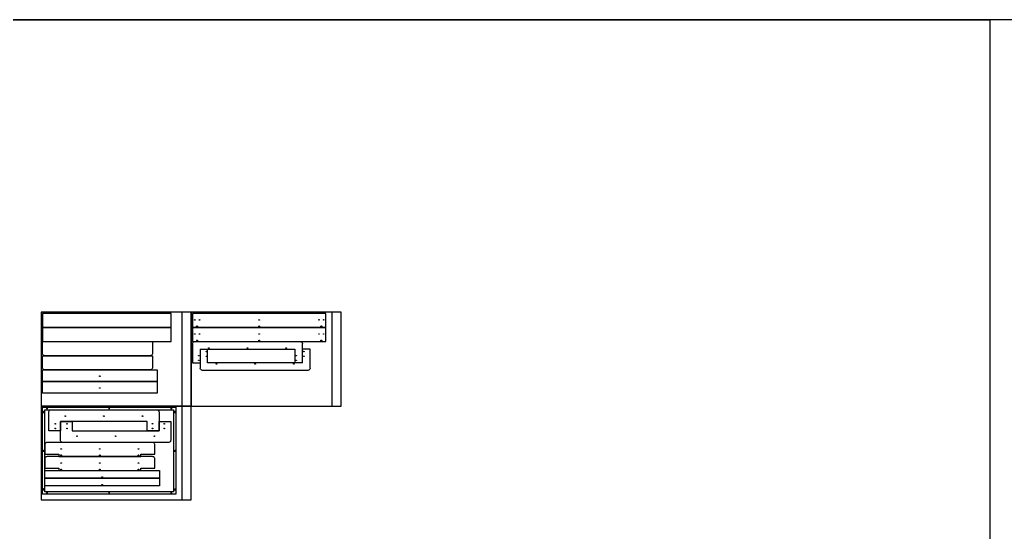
# Model space of a CAD drawing. Header units: inches. Extents: x -747 to 419, y -1089 to -681.
# Drawn here: x 91.9 to 302.2, y -876.4 to -767.1 of the extents above; entities that cross this region are included whole.
import ezdxf

# ---------------------------------------------------------------- set-up
doc = ezdxf.new("R2010")
doc.units = ezdxf.units.IN
doc.header["$MEASUREMENT"] = 0
for name, color, linetype in [('T_ANNO', 6, 'Continuous'), ('T_CUT_HOLE_1_8_INCH', 1, 'Continuous'), ('T_CUT_HOLE_3_16_INCH', 2, 'Continuous'), ('T_CUT_THRU', 7, 'Continuous')]:
    doc.layers.add(name, color=color, linetype=linetype)

msp = doc.modelspace()

# ---------------------------------------------------------------- linework, layer by layer
for p, q in [((128.78, -836.24), (128.8, -836.11)), ((128.78, -836.24), (128.78, -840.24)), ((128.8, -836.11), (128.85, -835.99)), ((128.85, -835.99), (128.93, -835.89)), ((128.93, -835.89), (129.03, -835.81)), ((129.03, -835.81), (129.15, -835.76)), ((129.15, -835.76), (129.28, -835.74)), ((129.28, -835.74), (151.78, -835.74)), ((151.78, -835.74), (151.91, -835.76)), ((151.91, -835.76), (152.03, -835.81)), ((152.03, -835.81), (152.14, -835.89)), ((152.14, -835.89), (152.22, -835.99)), ((152.22, -835.99), (152.27, -836.11)), ((152.27, -836.11), (152.28, -836.24)), ((152.28, -840.24), (152.28, -836.24)), ((130.41, -837.37), (130.41, -841.37)), ((130.41, -837.37), (132.03, -837.37)), ((130.41, -837.37), (150.66, -837.37)), ((130.41, -837.37), (130.41, -840.24)), ((132.03, -840.24), (132.03, -837.37)), ((150.66, -837.37), (150.66, -840.24)), ((152.28, -840.24), (152.28, -837.37)), ((153.91, -841.37), (153.91, -837.37)), ((152.28, -840.24), (132.03, -840.24)), ((152.28, -840.24), (150.66, -840.24)), ((130.43, -841.5), (130.41, -841.37)), ((130.48, -841.62), (130.43, -841.5)), ((130.56, -841.72), (130.48, -841.62)), ((130.66, -841.8), (130.56, -841.72)), ((130.78, -841.85), (130.66, -841.8)), ((130.91, -841.87), (130.78, -841.85)), ((153.41, -841.87), (130.91, -841.87)), ((153.54, -841.85), (153.41, -841.87)), ((153.66, -841.8), (153.54, -841.85)), ((153.76, -841.72), (153.66, -841.8)), ((153.84, -841.62), (153.76, -841.72)), ((153.89, -841.5), (153.84, -841.62)), ((153.91, -841.37), (153.89, -841.5)), ((119.66, -857.25), (98.41, -857.25)), ((119.66, -860.25), (98.41, -860.25))]:
    msp.add_line(p, q)
for points in [[(96.78, -829.75), (96.78, -832.75), (124.28, -832.75), (124.28, -829.75)], [(128.78, -832.75), (156.78, -832.75), (157.28, -832.75), (157.28, -829.75), (128.78, -829.75)], [(96.78, -832.75), (96.78, -835.75), (124.28, -835.75), (124.28, -832.75)], [(128.78, -835.75), (156.78, -835.75), (157.28, -835.75), (157.28, -832.75), (128.78, -832.75)], [(121.28, -844.25), (96.78, -844.25), (96.78, -841.75), (121.28, -841.75)], [(121.28, -846.75), (96.78, -846.75), (96.78, -844.25), (121.28, -844.25)], [(96.78, -868.25), (96.78, -849.75), (125.28, -849.75), (125.28, -868.25)], [(97.28, -867.75), (97.28, -850.25), (124.78, -850.25), (124.78, -867.75)], [(121.66, -854.75), (119.16, -854.75), (119.16, -852.75), (100.66, -852.75), (100.66, -854.75), (98.16, -854.75), (98.16, -850.75), (98.18, -850.62), (98.23, -850.5), (98.31, -850.4), (98.41, -850.32), (98.53, -850.27), (98.66, -850.25), (121.16, -850.25), (121.29, -850.27), (121.41, -850.32), (121.51, -850.4), (121.59, -850.5), (121.64, -850.62), (121.66, -850.75)], [(100.66, -852.75), (103.16, -852.75), (103.16, -854.75), (121.66, -854.75), (121.66, -852.75), (124.16, -852.75), (124.16, -856.75), (124.14, -856.88), (124.09, -857), (124.01, -857.1), (123.91, -857.18), (123.79, -857.23), (123.66, -857.25), (101.16, -857.25), (101.03, -857.23), (100.91, -857.18), (100.81, -857.1), (100.73, -857), (100.68, -856.88), (100.66, -856.75)], [(121.78, -864.87), (97.28, -864.87), (97.28, -863.25), (121.78, -863.25)], [(121.78, -866.5), (97.28, -866.5), (97.28, -864.87), (121.78, -864.87)]]:
    msp.add_lwpolyline(points, close=True)
for points in [[(119.78, -838.75), (97.28, -838.75), (97.15, -838.73), (97.03, -838.68), (96.93, -838.6), (96.85, -838.5), (96.8, -838.38), (96.78, -838.25), (96.78, -835.75), (120.28, -835.75), (120.28, -838.25), (120.27, -838.38), (120.22, -838.5)], [(119.78, -841.75), (97.28, -841.75), (97.15, -841.73), (97.03, -841.68), (96.93, -841.6), (96.85, -841.5), (96.8, -841.38), (96.78, -841.25), (96.78, -838.75), (120.28, -838.75), (120.28, -841.25), (120.27, -841.38), (120.22, -841.5)], [(120.22, -838.5), (120.14, -838.6), (120.03, -838.68), (119.91, -838.73), (119.78, -838.75)], [(120.22, -841.5), (120.14, -841.6), (120.03, -841.68), (119.91, -841.73), (119.78, -841.75)], [(117.78, -860.25), (117.78, -859.75), (120.78, -859.75), (120.78, -857.75)], [(117.78, -863.25), (117.78, -862.75), (120.78, -862.75), (120.78, -860.75)]]:
    msp.add_lwpolyline(points)
at = {"layer": 'T_ANNO'}
for p, q in [((-666.26, -767.12), (298.91, -767.12)), ((418.91, -767.12), (-666.26, -767.12)), ((298.91, -767.12), (298.91, -1007.36))]:
    msp.add_line(p, q, dxfattribs=at)
at = {"layer": 'T_ANNO', "color": 5}
for p, q in [((126.53, -829.5), (126.53, -849.5)), ((158.53, -829.5), (158.53, -849.5)), ((126.53, -849.5), (126.53, -869.5))]:
    msp.add_line(p, q, dxfattribs=at)
at = {"layer": 'T_ANNO'}
for points in [[(96.53, -849.5), (128.53, -849.5), (128.53, -829.5), (96.53, -829.5)], [(128.53, -849.5), (160.53, -849.5), (160.53, -829.5), (128.53, -829.5)], [(96.53, -869.5), (128.53, -869.5), (128.53, -849.5), (96.53, -849.5)]]:
    msp.add_lwpolyline(points, close=True, dxfattribs=at)
at = {"layer": 'T_CUT_HOLE_1_8_INCH'}
for points in [[(129.33, -831.09), (129.34, -831.1), (129.35, -831.12), (129.35, -831.13), (129.34, -831.15), (129.33, -831.16), (129.32, -831.17), (129.31, -831.18), (129.29, -831.19), (129.28, -831.19), (129.26, -831.18), (129.25, -831.17), (129.23, -831.16), (129.23, -831.15), (129.22, -831.13), (129.22, -831.12), (129.23, -831.1), (129.23, -831.09), (129.25, -831.08), (129.26, -831.07), (129.28, -831.06), (129.29, -831.06), (129.31, -831.07), (129.32, -831.08)], [(130.3, -831.18), (130.29, -831.19), (130.27, -831.19), (130.26, -831.18), (130.24, -831.17), (130.23, -831.16), (130.22, -831.14), (130.22, -831.13), (130.22, -831.11), (130.23, -831.1), (130.24, -831.08), (130.25, -831.07), (130.26, -831.07), (130.28, -831.06), (130.3, -831.06), (130.31, -831.07), (130.33, -831.08), (130.34, -831.09), (130.34, -831.11), (130.35, -831.12), (130.34, -831.14), (130.34, -831.15), (130.33, -831.17), (130.32, -831.18)], [(143.04, -831.19), (143.02, -831.19), (143.01, -831.18), (142.99, -831.17), (142.98, -831.16), (142.97, -831.15), (142.97, -831.13), (142.97, -831.11), (142.98, -831.1), (142.99, -831.08), (143, -831.07), (143.01, -831.07), (143.03, -831.06), (143.05, -831.06), (143.06, -831.07), (143.07, -831.08), (143.09, -831.09), (143.09, -831.1), (143.1, -831.12), (143.1, -831.14), (143.09, -831.15), (143.08, -831.17), (143.07, -831.18), (143.05, -831.18)], [(155.77, -831.19), (155.75, -831.18), (155.74, -831.17), (155.73, -831.16), (155.72, -831.14), (155.72, -831.12), (155.72, -831.11), (155.73, -831.09), (155.74, -831.08), (155.75, -831.07), (155.77, -831.06), (155.78, -831.06), (155.8, -831.06), (155.82, -831.07), (155.83, -831.08), (155.84, -831.09), (155.84, -831.11), (155.85, -831.12), (155.84, -831.14), (155.84, -831.16), (155.83, -831.17), (155.82, -831.18), (155.8, -831.19), (155.78, -831.19)], [(156.77, -831.19), (156.75, -831.18), (156.74, -831.17), (156.73, -831.16), (156.72, -831.14), (156.72, -831.12), (156.72, -831.11), (156.73, -831.09), (156.74, -831.08), (156.75, -831.07), (156.77, -831.06), (156.78, -831.06), (156.8, -831.06), (156.82, -831.07), (156.83, -831.08), (156.84, -831.09), (156.84, -831.11), (156.85, -831.12), (156.84, -831.14), (156.84, -831.16), (156.83, -831.17), (156.82, -831.18), (156.8, -831.19), (156.78, -831.19)], [(129.33, -834.09), (129.34, -834.1), (129.35, -834.12), (129.35, -834.13), (129.34, -834.15), (129.33, -834.16), (129.32, -834.17), (129.31, -834.18), (129.29, -834.19), (129.28, -834.19), (129.26, -834.18), (129.25, -834.17), (129.23, -834.16), (129.23, -834.15), (129.22, -834.13), (129.22, -834.12), (129.23, -834.1), (129.23, -834.09), (129.25, -834.08), (129.26, -834.07), (129.28, -834.06), (129.29, -834.06), (129.31, -834.07), (129.32, -834.08)], [(130.3, -834.18), (130.29, -834.19), (130.27, -834.19), (130.26, -834.18), (130.24, -834.17), (130.23, -834.16), (130.22, -834.14), (130.22, -834.13), (130.22, -834.11), (130.23, -834.1), (130.24, -834.08), (130.25, -834.07), (130.26, -834.07), (130.28, -834.06), (130.3, -834.06), (130.31, -834.07), (130.33, -834.08), (130.34, -834.09), (130.34, -834.11), (130.35, -834.12), (130.34, -834.14), (130.34, -834.15), (130.33, -834.17), (130.32, -834.18)], [(143.04, -834.19), (143.02, -834.19), (143.01, -834.18), (142.99, -834.17), (142.98, -834.16), (142.97, -834.15), (142.97, -834.13), (142.97, -834.11), (142.98, -834.1), (142.99, -834.08), (143, -834.07), (143.01, -834.07), (143.03, -834.06), (143.05, -834.06), (143.06, -834.07), (143.07, -834.08), (143.09, -834.09), (143.09, -834.1), (143.1, -834.12), (143.1, -834.14), (143.09, -834.15), (143.08, -834.17), (143.07, -834.18), (143.05, -834.18)], [(155.77, -834.19), (155.75, -834.18), (155.74, -834.17), (155.73, -834.16), (155.72, -834.14), (155.72, -834.12), (155.72, -834.11), (155.73, -834.09), (155.74, -834.08), (155.75, -834.07), (155.77, -834.06), (155.78, -834.06), (155.8, -834.06), (155.82, -834.07), (155.83, -834.08), (155.84, -834.09), (155.84, -834.11), (155.85, -834.12), (155.84, -834.14), (155.84, -834.16), (155.83, -834.17), (155.82, -834.18), (155.8, -834.19), (155.78, -834.19)], [(156.77, -834.19), (156.75, -834.18), (156.74, -834.17), (156.73, -834.16), (156.72, -834.14), (156.72, -834.12), (156.72, -834.11), (156.73, -834.09), (156.74, -834.08), (156.75, -834.07), (156.77, -834.06), (156.78, -834.06), (156.8, -834.06), (156.82, -834.07), (156.83, -834.08), (156.84, -834.09), (156.84, -834.11), (156.85, -834.12), (156.84, -834.14), (156.84, -834.16), (156.83, -834.17), (156.82, -834.18), (156.8, -834.19), (156.78, -834.19)], [(130.17, -838.68), (130.19, -838.69), (130.2, -838.7), (130.21, -838.71), (130.22, -838.73), (130.22, -838.74), (130.22, -838.76), (130.21, -838.77), (130.2, -838.79), (130.19, -838.8), (130.17, -838.8), (130.16, -838.8), (130.14, -838.8), (130.13, -838.8), (130.11, -838.79), (130.1, -838.77), (130.1, -838.76), (130.1, -838.74), (130.1, -838.73), (130.1, -838.71), (130.11, -838.7), (130.13, -838.69), (130.14, -838.68), (130.16, -838.68)], [(131.73, -838.9), (131.73, -838.88), (131.72, -838.87), (131.73, -838.85), (131.73, -838.84), (131.74, -838.83), (131.75, -838.82), (131.77, -838.81), (131.78, -838.81), (131.8, -838.81), (131.81, -838.81), (131.82, -838.82), (131.83, -838.84), (131.84, -838.85), (131.84, -838.87), (131.84, -838.88), (131.84, -838.89), (131.83, -838.91), (131.81, -838.92), (131.8, -838.92), (131.78, -838.93), (131.78, -838.93), (131.77, -838.92), (131.76, -838.92), (131.74, -838.91)], [(132.25, -837.06), (132.26, -837.06), (132.27, -837.05), (132.28, -837.05), (132.29, -837.05), (132.3, -837.06), (132.31, -837.06), (132.32, -837.07), (132.33, -837.08), (132.34, -837.08), (132.34, -837.09), (132.35, -837.11), (132.35, -837.12), (132.35, -837.13), (132.34, -837.14), (132.34, -837.15), (132.33, -837.16), (132.32, -837.16), (132.32, -837.17), (132.31, -837.17), (132.29, -837.18), (132.28, -837.18), (132.27, -837.18), (132.26, -837.18), (132.25, -837.17), (132.24, -837.16), (132.24, -837.16), (132.23, -837.15), (132.23, -837.14), (132.22, -837.13), (132.22, -837.12), (132.22, -837.11), (132.22, -837.1), (132.23, -837.09), (132.24, -837.08), (132.24, -837.07)], [(140.5, -837.06), (140.51, -837.06), (140.52, -837.06), (140.53, -837.05), (140.54, -837.05), (140.55, -837.06), (140.56, -837.06), (140.57, -837.07), (140.58, -837.07), (140.59, -837.08), (140.59, -837.09), (140.59, -837.1), (140.6, -837.11), (140.6, -837.12), (140.59, -837.13), (140.59, -837.14), (140.58, -837.15), (140.58, -837.16), (140.57, -837.17), (140.56, -837.17), (140.55, -837.18), (140.54, -837.18), (140.53, -837.18), (140.52, -837.18), (140.51, -837.17), (140.5, -837.17), (140.49, -837.16), (140.48, -837.15), (140.48, -837.14), (140.47, -837.13), (140.47, -837.12), (140.47, -837.11), (140.47, -837.1), (140.48, -837.09), (140.48, -837.08), (140.49, -837.07)], [(148.75, -837.06), (148.76, -837.06), (148.77, -837.06), (148.78, -837.05), (148.79, -837.05), (148.8, -837.06), (148.81, -837.06), (148.82, -837.07), (148.83, -837.07), (148.84, -837.08), (148.84, -837.09), (148.84, -837.1), (148.85, -837.11), (148.85, -837.12), (148.84, -837.14), (148.84, -837.15), (148.83, -837.15), (148.83, -837.16), (148.82, -837.17), (148.81, -837.17), (148.8, -837.18), (148.79, -837.18), (148.78, -837.18), (148.76, -837.18), (148.75, -837.17), (148.75, -837.17), (148.74, -837.16), (148.73, -837.15), (148.73, -837.14), (148.72, -837.13), (148.72, -837.12), (148.72, -837.11), (148.72, -837.1), (148.73, -837.09), (148.73, -837.08), (148.74, -837.07)], [(150.96, -838.71), (150.97, -838.73), (150.97, -838.74), (150.97, -838.76), (150.96, -838.77), (150.95, -838.78), (150.94, -838.79), (150.93, -838.8), (150.91, -838.8), (150.89, -838.8), (150.88, -838.79), (150.87, -838.78), (150.86, -838.77), (150.85, -838.76), (150.85, -838.74), (150.85, -838.73), (150.86, -838.71), (150.87, -838.7), (150.88, -838.69), (150.89, -838.68), (150.91, -838.68), (150.91, -838.68), (150.92, -838.68), (150.94, -838.69), (150.95, -838.7)], [(152.52, -838.93), (152.5, -838.92), (152.49, -838.91), (152.48, -838.9), (152.47, -838.88), (152.47, -838.87), (152.47, -838.85), (152.48, -838.84), (152.49, -838.82), (152.5, -838.81), (152.52, -838.81), (152.53, -838.8), (152.55, -838.81), (152.57, -838.81), (152.58, -838.82), (152.59, -838.84), (152.59, -838.85), (152.6, -838.87), (152.59, -838.88), (152.59, -838.9), (152.58, -838.91), (152.57, -838.92), (152.55, -838.93), (152.53, -838.93)], [(133.94, -840.54), (133.93, -840.55), (133.92, -840.55), (133.91, -840.55), (133.9, -840.55), (133.89, -840.55), (133.88, -840.55), (133.87, -840.54), (133.86, -840.53), (133.86, -840.52), (133.85, -840.52), (133.85, -840.5), (133.85, -840.49), (133.85, -840.48), (133.85, -840.47), (133.85, -840.46), (133.86, -840.45), (133.87, -840.45), (133.88, -840.44), (133.88, -840.43), (133.9, -840.43), (133.91, -840.43), (133.92, -840.43), (133.93, -840.43), (133.94, -840.44), (133.95, -840.44), (133.95, -840.45), (133.96, -840.46), (133.97, -840.47), (133.97, -840.48), (133.97, -840.49), (133.97, -840.5), (133.97, -840.51), (133.96, -840.52), (133.96, -840.53), (133.95, -840.54)], [(142.19, -840.54), (142.18, -840.55), (142.17, -840.55), (142.16, -840.55), (142.15, -840.55), (142.14, -840.55), (142.13, -840.55), (142.12, -840.54), (142.11, -840.53), (142.11, -840.53), (142.1, -840.52), (142.1, -840.51), (142.1, -840.49), (142.1, -840.48), (142.1, -840.47), (142.1, -840.46), (142.11, -840.45), (142.12, -840.45), (142.12, -840.44), (142.13, -840.43), (142.14, -840.43), (142.16, -840.43), (142.17, -840.43), (142.18, -840.43), (142.19, -840.44), (142.2, -840.44), (142.2, -840.45), (142.21, -840.46), (142.22, -840.47), (142.22, -840.48), (142.22, -840.49), (142.22, -840.5), (142.22, -840.51), (142.21, -840.52), (142.21, -840.53), (142.2, -840.54)], [(150.44, -840.55), (150.43, -840.55), (150.42, -840.55), (150.41, -840.55), (150.4, -840.55), (150.39, -840.55), (150.38, -840.55), (150.37, -840.54), (150.36, -840.53), (150.35, -840.52), (150.35, -840.51), (150.35, -840.5), (150.35, -840.49), (150.35, -840.48), (150.35, -840.47), (150.35, -840.46), (150.36, -840.45), (150.37, -840.44), (150.38, -840.44), (150.39, -840.43), (150.4, -840.43), (150.41, -840.43), (150.42, -840.43), (150.43, -840.43), (150.44, -840.44), (150.45, -840.44), (150.46, -840.45), (150.46, -840.46), (150.47, -840.47), (150.47, -840.48), (150.47, -840.49), (150.47, -840.5), (150.47, -840.51), (150.46, -840.52), (150.46, -840.53), (150.45, -840.54)], [(108.97, -843.11), (108.98, -843.09), (108.99, -843.08), (109, -843.07), (109.02, -843.06), (109.03, -843.06), (109.05, -843.06), (109.07, -843.07), (109.08, -843.08), (109.09, -843.09), (109.09, -843.11), (109.1, -843.12), (109.09, -843.14), (109.09, -843.16), (109.08, -843.17), (109.07, -843.18), (109.05, -843.19), (109.03, -843.19), (109.02, -843.19), (109, -843.18), (108.99, -843.17), (108.98, -843.16), (108.97, -843.14), (108.97, -843.12)], [(108.97, -845.61), (108.98, -845.59), (108.99, -845.58), (109, -845.57), (109.02, -845.56), (109.03, -845.56), (109.05, -845.56), (109.07, -845.57), (109.08, -845.58), (109.09, -845.59), (109.09, -845.61), (109.1, -845.62), (109.09, -845.64), (109.09, -845.66), (109.08, -845.67), (109.07, -845.68), (109.05, -845.69), (109.03, -845.69), (109.02, -845.69), (109, -845.68), (108.99, -845.67), (108.98, -845.66), (108.97, -845.64), (108.97, -845.62)], [(99.57, -853.2), (99.58, -853.21), (99.59, -853.23), (99.6, -853.24), (99.6, -853.26), (99.59, -853.28), (99.58, -853.29), (99.57, -853.3), (99.56, -853.31), (99.54, -853.31), (99.52, -853.31), (99.51, -853.31), (99.49, -853.3), (99.48, -853.29), (99.48, -853.27), (99.47, -853.26), (99.47, -853.24), (99.48, -853.22), (99.49, -853.21), (99.5, -853.2), (99.51, -853.19), (99.53, -853.19), (99.54, -853.19), (99.56, -853.19)], [(101.71, -851.66), (101.7, -851.67), (101.69, -851.68), (101.69, -851.68), (101.68, -851.69), (101.66, -851.69), (101.65, -851.69), (101.64, -851.69), (101.63, -851.68), (101.62, -851.68), (101.61, -851.67), (101.61, -851.66), (101.6, -851.65), (101.6, -851.64), (101.6, -851.63), (101.6, -851.62), (101.6, -851.61), (101.6, -851.6), (101.61, -851.59), (101.61, -851.58), (101.62, -851.57), (101.63, -851.57), (101.64, -851.56), (101.65, -851.56), (101.66, -851.56), (101.67, -851.56), (101.68, -851.57), (101.69, -851.57), (101.7, -851.58), (101.71, -851.59), (101.72, -851.6), (101.72, -851.61), (101.72, -851.62), (101.72, -851.63), (101.72, -851.64), (101.72, -851.65)], [(102.09, -853.27), (102.09, -853.28), (102.08, -853.29), (102.06, -853.3), (102.05, -853.31), (102.03, -853.31), (102.02, -853.31), (102, -853.3), (101.99, -853.29), (101.98, -853.28), (101.97, -853.27), (101.97, -853.25), (101.97, -853.23), (101.98, -853.22), (101.99, -853.21), (102, -853.2), (102.02, -853.19), (102.03, -853.19), (102.05, -853.19), (102.06, -853.2), (102.08, -853.21), (102.09, -853.22), (102.09, -853.23), (102.1, -853.25)], [(109.97, -851.64), (109.97, -851.65), (109.96, -851.66), (109.96, -851.67), (109.95, -851.67), (109.94, -851.68), (109.93, -851.68), (109.92, -851.69), (109.91, -851.69), (109.9, -851.69), (109.89, -851.68), (109.88, -851.68), (109.87, -851.67), (109.86, -851.67), (109.85, -851.66), (109.85, -851.65), (109.85, -851.64), (109.85, -851.62), (109.85, -851.61), (109.85, -851.6), (109.85, -851.59), (109.86, -851.58), (109.87, -851.58), (109.88, -851.57), (109.89, -851.57), (109.9, -851.56), (109.91, -851.56), (109.92, -851.56), (109.93, -851.57), (109.94, -851.57), (109.95, -851.58), (109.96, -851.58), (109.96, -851.59), (109.97, -851.6), (109.97, -851.61), (109.97, -851.62)], [(118.17, -851.56), (118.18, -851.57), (118.19, -851.57), (118.2, -851.58), (118.21, -851.58), (118.21, -851.59), (118.22, -851.6), (118.22, -851.61), (118.22, -851.62), (118.22, -851.64), (118.22, -851.65), (118.21, -851.66), (118.21, -851.67), (118.2, -851.67), (118.19, -851.68), (118.18, -851.68), (118.17, -851.69), (118.16, -851.69), (118.15, -851.69), (118.14, -851.68), (118.13, -851.68), (118.12, -851.67), (118.11, -851.67), (118.1, -851.66), (118.1, -851.65), (118.1, -851.64), (118.1, -851.62), (118.1, -851.61), (118.1, -851.6), (118.1, -851.59), (118.11, -851.58), (118.12, -851.58), (118.13, -851.57), (118.14, -851.57), (118.15, -851.56), (118.16, -851.56)], [(120.3, -853.19), (120.31, -853.2), (120.33, -853.21), (120.34, -853.22), (120.34, -853.23), (120.35, -853.25), (120.34, -853.27), (120.34, -853.28), (120.33, -853.29), (120.31, -853.3), (120.3, -853.31), (120.28, -853.31), (120.27, -853.31), (120.25, -853.3), (120.24, -853.29), (120.23, -853.28), (120.22, -853.27), (120.22, -853.25), (120.22, -853.23), (120.23, -853.22), (120.24, -853.21), (120.25, -853.2), (120.27, -853.19), (120.28, -853.19)], [(122.83, -853.29), (122.82, -853.3), (122.81, -853.31), (122.79, -853.31), (122.77, -853.31), (122.76, -853.31), (122.74, -853.3), (122.73, -853.29), (122.73, -853.27), (122.72, -853.26), (122.72, -853.24), (122.73, -853.22), (122.74, -853.21), (122.75, -853.2), (122.76, -853.19), (122.78, -853.19), (122.79, -853.19), (122.81, -853.19), (122.82, -853.2), (122.83, -853.21), (122.84, -853.23), (122.85, -853.24), (122.85, -853.26), (122.84, -853.28)], [(99.49, -854.21), (99.5, -854.2), (99.51, -854.19), (99.53, -854.19), (99.54, -854.19), (99.56, -854.19), (99.57, -854.2), (99.58, -854.21), (99.59, -854.23), (99.6, -854.24), (99.6, -854.26), (99.59, -854.28), (99.58, -854.29), (99.57, -854.3), (99.56, -854.31), (99.54, -854.31), (99.52, -854.31), (99.51, -854.31), (99.49, -854.3), (99.48, -854.29), (99.48, -854.27), (99.47, -854.26), (99.47, -854.24), (99.48, -854.22)], [(102.02, -854.31), (102, -854.3), (101.99, -854.29), (101.98, -854.28), (101.97, -854.27), (101.97, -854.25), (101.97, -854.23), (101.98, -854.22), (101.99, -854.21), (102, -854.2), (102.02, -854.19), (102.03, -854.19), (102.05, -854.19), (102.06, -854.2), (102.08, -854.21), (102.09, -854.22), (102.09, -854.23), (102.1, -854.25), (102.09, -854.27), (102.09, -854.28), (102.08, -854.29), (102.06, -854.3), (102.05, -854.31), (102.03, -854.31)], [(120.22, -854.23), (120.23, -854.22), (120.24, -854.21), (120.25, -854.2), (120.27, -854.19), (120.28, -854.19), (120.3, -854.19), (120.31, -854.2), (120.33, -854.21), (120.34, -854.22), (120.34, -854.23), (120.35, -854.25), (120.34, -854.27), (120.34, -854.28), (120.33, -854.29), (120.31, -854.3), (120.3, -854.31), (120.28, -854.31), (120.27, -854.31), (120.25, -854.3), (120.24, -854.29), (120.23, -854.28), (120.22, -854.27), (120.22, -854.25)], [(122.74, -854.3), (122.73, -854.29), (122.73, -854.27), (122.72, -854.26), (122.72, -854.24), (122.73, -854.22), (122.74, -854.21), (122.75, -854.2), (122.76, -854.19), (122.78, -854.19), (122.79, -854.19), (122.81, -854.19), (122.82, -854.2), (122.83, -854.21), (122.84, -854.23), (122.85, -854.24), (122.85, -854.26), (122.84, -854.28), (122.83, -854.29), (122.82, -854.3), (122.81, -854.31), (122.79, -854.31), (122.77, -854.31), (122.76, -854.31)], [(104.15, -855.94), (104.14, -855.93), (104.13, -855.93), (104.12, -855.92), (104.11, -855.92), (104.1, -855.91), (104.1, -855.9), (104.1, -855.89), (104.1, -855.87), (104.1, -855.86), (104.1, -855.85), (104.1, -855.84), (104.11, -855.83), (104.12, -855.83), (104.13, -855.82), (104.14, -855.82), (104.15, -855.81), (104.16, -855.81), (104.17, -855.81), (104.18, -855.82), (104.19, -855.82), (104.2, -855.83), (104.21, -855.83), (104.21, -855.84), (104.22, -855.85), (104.22, -855.86), (104.22, -855.87), (104.22, -855.89), (104.22, -855.9), (104.21, -855.91), (104.21, -855.92), (104.2, -855.92), (104.19, -855.93), (104.18, -855.93), (104.17, -855.94), (104.16, -855.94)], [(112.35, -855.86), (112.35, -855.85), (112.35, -855.84), (112.36, -855.83), (112.37, -855.83), (112.38, -855.82), (112.39, -855.82), (112.4, -855.81), (112.41, -855.81), (112.42, -855.81), (112.43, -855.82), (112.44, -855.82), (112.45, -855.83), (112.46, -855.83), (112.46, -855.84), (112.47, -855.85), (112.47, -855.86), (112.47, -855.87), (112.47, -855.89), (112.47, -855.9), (112.46, -855.91), (112.46, -855.92), (112.45, -855.92), (112.44, -855.93), (112.43, -855.93), (112.42, -855.94), (112.41, -855.94), (112.4, -855.94), (112.39, -855.93), (112.38, -855.93), (112.37, -855.92), (112.36, -855.92), (112.35, -855.91), (112.35, -855.9), (112.35, -855.89), (112.35, -855.87)], [(120.61, -855.84), (120.61, -855.83), (120.62, -855.82), (120.63, -855.82), (120.64, -855.81), (120.65, -855.81), (120.66, -855.81), (120.67, -855.81), (120.68, -855.82), (120.69, -855.82), (120.7, -855.83), (120.71, -855.84), (120.72, -855.85), (120.72, -855.86), (120.72, -855.87), (120.72, -855.88), (120.72, -855.89), (120.72, -855.9), (120.71, -855.91), (120.7, -855.92), (120.69, -855.93), (120.69, -855.93), (120.68, -855.94), (120.66, -855.94), (120.65, -855.94), (120.64, -855.94), (120.63, -855.93), (120.62, -855.93), (120.61, -855.92), (120.61, -855.91), (120.6, -855.9), (120.6, -855.89), (120.6, -855.88), (120.6, -855.87), (120.6, -855.86), (120.6, -855.85)], [(100.83, -858.66), (100.83, -858.67), (100.82, -858.68), (100.81, -858.68), (100.8, -858.69), (100.79, -858.69), (100.78, -858.69), (100.77, -858.69), (100.76, -858.68), (100.75, -858.68), (100.74, -858.67), (100.73, -858.66), (100.73, -858.65), (100.72, -858.64), (100.72, -858.63), (100.72, -858.62), (100.72, -858.61), (100.73, -858.6), (100.73, -858.59), (100.74, -858.58), (100.75, -858.57), (100.76, -858.57), (100.77, -858.56), (100.78, -858.56), (100.79, -858.56), (100.8, -858.56), (100.81, -858.57), (100.82, -858.57), (100.83, -858.58), (100.83, -858.59), (100.84, -858.6), (100.84, -858.61), (100.85, -858.62), (100.85, -858.63), (100.84, -858.64), (100.84, -858.65)], [(117.23, -858.59), (117.24, -858.58), (117.25, -858.57), (117.26, -858.57), (117.27, -858.56), (117.28, -858.56), (117.29, -858.56), (117.3, -858.56), (117.31, -858.57), (117.32, -858.57), (117.33, -858.58), (117.34, -858.59), (117.34, -858.6), (117.34, -858.61), (117.35, -858.62), (117.35, -858.63), (117.34, -858.64), (117.34, -858.65), (117.33, -858.66), (117.33, -858.67), (117.32, -858.68), (117.31, -858.68), (117.3, -858.69), (117.29, -858.69), (117.28, -858.69), (117.27, -858.69), (117.26, -858.68), (117.25, -858.68), (117.24, -858.67), (117.23, -858.66), (117.23, -858.65), (117.22, -858.64), (117.22, -858.63), (117.22, -858.62), (117.22, -858.61), (117.23, -858.6)], [(100.83, -861.66), (100.83, -861.67), (100.82, -861.68), (100.81, -861.68), (100.8, -861.69), (100.79, -861.69), (100.78, -861.69), (100.77, -861.69), (100.76, -861.68), (100.75, -861.68), (100.74, -861.67), (100.73, -861.66), (100.73, -861.65), (100.72, -861.64), (100.72, -861.63), (100.72, -861.62), (100.72, -861.61), (100.73, -861.6), (100.73, -861.59), (100.74, -861.58), (100.75, -861.57), (100.76, -861.57), (100.77, -861.56), (100.78, -861.56), (100.79, -861.56), (100.8, -861.56), (100.81, -861.57), (100.82, -861.57), (100.83, -861.58), (100.83, -861.59), (100.84, -861.6), (100.84, -861.61), (100.85, -861.62), (100.85, -861.63), (100.84, -861.64), (100.84, -861.65)], [(117.23, -861.59), (117.24, -861.58), (117.25, -861.57), (117.26, -861.57), (117.27, -861.56), (117.28, -861.56), (117.29, -861.56), (117.3, -861.56), (117.31, -861.57), (117.32, -861.57), (117.33, -861.58), (117.34, -861.59), (117.34, -861.6), (117.34, -861.61), (117.35, -861.62), (117.35, -861.63), (117.34, -861.64), (117.34, -861.65), (117.33, -861.66), (117.33, -861.67), (117.32, -861.68), (117.31, -861.68), (117.3, -861.69), (117.29, -861.69), (117.28, -861.69), (117.27, -861.69), (117.26, -861.68), (117.25, -861.68), (117.24, -861.67), (117.23, -861.66), (117.23, -861.65), (117.22, -861.64), (117.22, -861.63), (117.22, -861.62), (117.22, -861.61), (117.23, -861.6)], [(109.59, -864.66), (109.58, -864.67), (109.56, -864.68), (109.55, -864.69), (109.53, -864.69), (109.52, -864.68), (109.5, -864.68), (109.49, -864.67), (109.48, -864.65), (109.47, -864.64), (109.47, -864.62), (109.47, -864.61), (109.48, -864.59), (109.49, -864.58), (109.5, -864.57), (109.52, -864.56), (109.54, -864.56), (109.55, -864.57), (109.57, -864.57), (109.58, -864.58), (109.59, -864.6), (109.59, -864.61), (109.6, -864.63), (109.59, -864.64)], [(109.59, -866.28), (109.58, -866.3), (109.56, -866.31), (109.55, -866.31), (109.53, -866.31), (109.52, -866.31), (109.5, -866.3), (109.49, -866.29), (109.48, -866.28), (109.47, -866.26), (109.47, -866.25), (109.47, -866.23), (109.48, -866.22), (109.49, -866.2), (109.5, -866.19), (109.52, -866.19), (109.54, -866.19), (109.55, -866.19), (109.57, -866.2), (109.58, -866.21), (109.59, -866.22), (109.59, -866.24), (109.6, -866.25), (109.59, -866.27)]]:
    msp.add_lwpolyline(points, close=True, dxfattribs=at)
for points in [[(131.81, -837.92), (131.8, -837.92), (131.78, -837.93), (131.78, -837.93), (131.77, -837.92), (131.76, -837.92), (131.74, -837.91), (131.73, -837.9), (131.73, -837.88), (131.72, -837.87), (131.73, -837.85), (131.73, -837.84), (131.74, -837.83), (131.75, -837.82)], [(131.75, -837.82), (131.77, -837.81), (131.78, -837.81), (131.8, -837.81), (131.81, -837.81), (131.82, -837.82), (131.83, -837.84), (131.84, -837.85), (131.84, -837.87), (131.84, -837.88), (131.84, -837.89), (131.83, -837.91), (131.81, -837.92)], [(152.49, -837.91), (152.48, -837.9), (152.47, -837.88), (152.47, -837.87), (152.47, -837.85), (152.48, -837.84), (152.49, -837.82), (152.5, -837.81), (152.52, -837.81), (152.53, -837.8), (152.55, -837.81), (152.57, -837.81)], [(152.59, -837.9), (152.58, -837.91), (152.57, -837.92), (152.55, -837.93), (152.53, -837.93), (152.52, -837.93), (152.5, -837.92), (152.49, -837.91)], [(152.57, -837.81), (152.58, -837.82), (152.59, -837.84), (152.59, -837.85), (152.6, -837.87), (152.59, -837.88), (152.59, -837.9)], [(130.1, -839.71), (130.11, -839.7), (130.13, -839.69), (130.14, -839.68), (130.16, -839.68), (130.17, -839.68), (130.19, -839.69), (130.2, -839.7)], [(130.13, -839.8), (130.11, -839.79), (130.1, -839.77), (130.1, -839.76), (130.1, -839.74), (130.1, -839.73), (130.1, -839.71)], [(130.2, -839.7), (130.21, -839.71), (130.22, -839.73), (130.22, -839.74), (130.22, -839.76), (130.21, -839.77), (130.2, -839.79), (130.19, -839.8), (130.17, -839.8), (130.16, -839.8), (130.14, -839.8), (130.13, -839.8)], [(150.94, -839.79), (150.93, -839.8), (150.91, -839.8), (150.89, -839.8), (150.88, -839.79), (150.87, -839.78), (150.86, -839.77), (150.85, -839.76), (150.85, -839.74), (150.85, -839.73), (150.86, -839.71), (150.87, -839.7), (150.88, -839.69)], [(150.88, -839.69), (150.89, -839.68), (150.91, -839.68), (150.91, -839.68), (150.92, -839.68), (150.94, -839.69), (150.95, -839.7), (150.96, -839.71), (150.97, -839.73), (150.97, -839.74), (150.97, -839.76), (150.96, -839.77), (150.95, -839.78), (150.94, -839.79)], [(108.97, -858.64), (108.97, -858.64), (108.97, -858.63), (108.97, -858.62), (108.97, -858.61), (108.97, -858.61), (108.98, -858.6), (108.98, -858.6)], [(108.98, -858.66), (108.98, -858.66), (108.98, -858.65), (108.98, -858.65), (108.97, -858.64)], [(108.98, -858.59), (108.99, -858.58), (108.99, -858.58), (108.99, -858.58), (109, -858.57)], [(108.98, -858.6), (108.98, -858.59), (108.98, -858.59)], [(109, -858.68), (108.99, -858.67), (108.99, -858.67), (108.99, -858.66), (108.98, -858.66)], [(109, -858.57), (109, -858.57), (109.01, -858.57), (109.01, -858.57), (109.02, -858.56)], [(109.02, -858.69), (109.01, -858.68), (109.01, -858.68), (109, -858.68), (109, -858.68)], [(109.05, -858.56), (109.04, -858.56), (109.04, -858.56), (109.03, -858.56), (109.02, -858.56), (109.02, -858.56)], [(109.04, -858.69), (109.03, -858.69), (109.03, -858.69), (109.02, -858.69), (109.02, -858.69)], [(109.06, -858.68), (109.06, -858.68), (109.05, -858.68), (109.04, -858.69), (109.04, -858.69)], [(109.05, -858.56), (109.06, -858.57), (109.06, -858.57)], [(109.06, -858.57), (109.06, -858.57), (109.07, -858.57), (109.07, -858.58), (109.08, -858.58)], [(109.08, -858.67), (109.07, -858.67), (109.07, -858.68), (109.06, -858.68), (109.06, -858.68)], [(109.08, -858.58), (109.08, -858.58), (109.08, -858.59), (109.09, -858.59), (109.09, -858.6)], [(109.09, -858.65), (109.09, -858.66), (109.09, -858.66), (109.08, -858.66), (109.08, -858.67)], [(109.09, -858.6), (109.09, -858.6), (109.09, -858.61), (109.09, -858.61), (109.1, -858.62)], [(109.09, -858.65), (109.09, -858.65), (109.09, -858.64), (109.09, -858.64), (109.1, -858.63), (109.1, -858.62)], [(108.97, -861.64), (108.97, -861.64), (108.97, -861.63), (108.97, -861.62), (108.97, -861.61), (108.97, -861.61), (108.98, -861.6), (108.98, -861.6)], [(108.98, -861.66), (108.98, -861.66), (108.98, -861.65), (108.98, -861.65), (108.97, -861.64)], [(108.98, -861.59), (108.99, -861.58), (108.99, -861.58), (108.99, -861.58), (109, -861.57)], [(108.98, -861.6), (108.98, -861.59), (108.98, -861.59)], [(109, -861.68), (108.99, -861.67), (108.99, -861.67), (108.99, -861.66), (108.98, -861.66)], [(109, -861.57), (109, -861.57), (109.01, -861.57), (109.01, -861.57), (109.02, -861.56)], [(109.02, -861.69), (109.01, -861.68), (109.01, -861.68), (109, -861.68), (109, -861.68)], [(109.05, -861.56), (109.04, -861.56), (109.04, -861.56), (109.03, -861.56), (109.02, -861.56), (109.02, -861.56)], [(109.04, -861.69), (109.03, -861.69), (109.03, -861.69), (109.02, -861.69), (109.02, -861.69)], [(109.06, -861.68), (109.06, -861.68), (109.05, -861.68), (109.04, -861.69), (109.04, -861.69)], [(109.05, -861.56), (109.06, -861.57), (109.06, -861.57)], [(109.06, -861.57), (109.06, -861.57), (109.07, -861.57), (109.07, -861.58), (109.08, -861.58)], [(109.08, -861.67), (109.07, -861.67), (109.07, -861.68), (109.06, -861.68), (109.06, -861.68)], [(109.08, -861.58), (109.08, -861.58), (109.08, -861.59), (109.09, -861.59), (109.09, -861.6)], [(109.09, -861.65), (109.09, -861.66), (109.09, -861.66), (109.08, -861.66), (109.08, -861.67)], [(109.09, -861.6), (109.09, -861.6), (109.09, -861.61), (109.09, -861.61), (109.1, -861.62)], [(109.09, -861.65), (109.09, -861.65), (109.09, -861.64), (109.09, -861.64), (109.1, -861.63), (109.1, -861.62)]]:
    msp.add_lwpolyline(points, dxfattribs=at)
at = {"layer": 'T_CUT_HOLE_3_16_INCH'}
for points in [[(129.81, -832.59), (129.79, -832.59), (129.76, -832.59), (129.74, -832.58), (129.72, -832.57), (129.7, -832.55), (129.69, -832.53), (129.69, -832.5), (129.69, -832.48), (129.7, -832.45), (129.72, -832.43), (129.74, -832.42), (129.76, -832.41), (129.78, -832.41), (129.81, -832.41), (129.83, -832.42), (129.85, -832.43), (129.86, -832.45), (129.87, -832.47), (129.88, -832.5), (129.87, -832.52), (129.87, -832.55), (129.85, -832.56), (129.83, -832.58)], [(143.06, -832.59), (143.03, -832.59), (143.01, -832.59), (142.99, -832.58), (142.97, -832.56), (142.95, -832.54), (142.94, -832.52), (142.94, -832.5), (142.94, -832.47), (142.95, -832.45), (142.97, -832.43), (142.99, -832.42), (143.01, -832.41), (143.04, -832.41), (143.06, -832.41), (143.08, -832.42), (143.1, -832.44), (143.12, -832.45), (143.12, -832.48), (143.13, -832.5), (143.12, -832.53), (143.11, -832.55), (143.1, -832.57), (143.08, -832.58)], [(156.36, -832.45), (156.37, -832.47), (156.38, -832.49), (156.38, -832.52), (156.37, -832.54), (156.35, -832.56), (156.34, -832.58), (156.31, -832.59), (156.29, -832.59), (156.27, -832.59), (156.24, -832.58), (156.22, -832.57), (156.21, -832.55), (156.2, -832.53), (156.19, -832.51), (156.19, -832.48), (156.2, -832.46), (156.21, -832.44), (156.23, -832.42), (156.25, -832.41), (156.28, -832.41), (156.3, -832.41), (156.32, -832.42), (156.34, -832.43)], [(129.81, -835.59), (129.79, -835.59), (129.76, -835.59), (129.74, -835.58), (129.72, -835.57), (129.7, -835.55), (129.69, -835.53), (129.69, -835.5), (129.69, -835.48), (129.7, -835.45), (129.72, -835.43), (129.74, -835.42), (129.76, -835.41), (129.78, -835.41), (129.81, -835.41), (129.83, -835.42), (129.85, -835.43), (129.86, -835.45), (129.87, -835.47), (129.88, -835.5), (129.87, -835.52), (129.87, -835.55), (129.85, -835.56), (129.83, -835.58)], [(143.06, -835.59), (143.03, -835.59), (143.01, -835.59), (142.99, -835.58), (142.97, -835.56), (142.95, -835.54), (142.94, -835.52), (142.94, -835.5), (142.94, -835.47), (142.95, -835.45), (142.97, -835.43), (142.99, -835.42), (143.01, -835.41), (143.04, -835.41), (143.06, -835.41), (143.08, -835.42), (143.1, -835.44), (143.12, -835.45), (143.12, -835.48), (143.13, -835.5), (143.12, -835.53), (143.11, -835.55), (143.1, -835.57), (143.08, -835.58)], [(156.36, -835.45), (156.37, -835.47), (156.38, -835.49), (156.38, -835.52), (156.37, -835.54), (156.35, -835.56), (156.34, -835.58), (156.31, -835.59), (156.29, -835.59), (156.27, -835.59), (156.24, -835.58), (156.22, -835.57), (156.21, -835.55), (156.2, -835.53), (156.19, -835.51), (156.19, -835.48), (156.2, -835.46), (156.21, -835.44), (156.23, -835.42), (156.25, -835.41), (156.28, -835.41), (156.3, -835.41), (156.32, -835.42), (156.34, -835.43)], [(97.06, -850.84), (97.08, -850.83), (97.1, -850.82), (97.11, -850.8), (97.12, -850.77), (97.13, -850.75), (97.12, -850.73), (97.11, -850.7), (97.1, -850.68), (97.08, -850.67), (97.06, -850.66), (97.03, -850.66), (97.01, -850.66), (96.99, -850.67), (96.97, -850.68), (96.95, -850.7), (96.94, -850.73), (96.94, -850.75), (96.94, -850.77), (96.95, -850.8), (96.97, -850.82), (96.99, -850.83), (97.01, -850.84), (97.03, -850.84)], [(97.74, -850.08), (97.76, -850.09), (97.79, -850.09), (97.81, -850.09), (97.83, -850.08), (97.85, -850.06), (97.87, -850.05), (97.87, -850.02), (97.88, -850), (97.87, -849.97), (97.86, -849.95), (97.85, -849.93), (97.83, -849.92), (97.81, -849.91), (97.78, -849.91), (97.76, -849.91), (97.74, -849.92), (97.72, -849.93), (97.7, -849.95), (97.69, -849.98), (97.69, -850), (97.69, -850.03), (97.7, -850.05), (97.72, -850.07)], [(111.01, -850.09), (111.03, -850.09), (111.06, -850.09), (111.08, -850.08), (111.1, -850.07), (111.11, -850.05), (111.12, -850.03), (111.13, -850), (111.12, -849.98), (111.12, -849.95), (111.1, -849.94), (111.08, -849.92), (111.06, -849.91), (111.04, -849.91), (111.01, -849.91), (110.99, -849.92), (110.97, -849.93), (110.95, -849.95), (110.94, -849.97), (110.94, -850), (110.94, -850.02), (110.95, -850.04), (110.97, -850.06), (110.99, -850.08)], [(124.27, -850.09), (124.29, -850.09), (124.31, -850.09), (124.34, -850.08), (124.35, -850.06), (124.37, -850.04), (124.38, -850.02), (124.38, -849.99), (124.37, -849.97), (124.36, -849.95), (124.34, -849.93), (124.32, -849.92), (124.3, -849.91), (124.28, -849.91), (124.25, -849.91), (124.23, -849.92), (124.21, -849.94), (124.2, -849.96), (124.19, -849.98), (124.19, -850.01), (124.2, -850.03), (124.21, -850.05), (124.22, -850.07), (124.24, -850.08)], [(124.99, -850.83), (125.01, -850.84), (125.03, -850.84), (125.06, -850.84), (125.08, -850.83), (125.1, -850.82), (125.11, -850.8), (125.12, -850.77), (125.13, -850.75), (125.12, -850.73), (125.12, -850.7), (125.1, -850.68), (125.08, -850.67), (125.06, -850.66), (125.03, -850.66), (125.01, -850.66), (124.99, -850.67), (124.97, -850.68), (124.95, -850.7), (124.94, -850.73), (124.94, -850.75), (124.94, -850.77), (124.95, -850.8), (124.97, -850.82)], [(97.13, -859), (97.12, -858.97), (97.11, -858.95), (97.1, -858.93), (97.08, -858.92), (97.05, -858.91), (97.03, -858.91), (97.01, -858.91), (96.98, -858.92), (96.97, -858.94), (96.95, -858.96), (96.94, -858.98), (96.94, -859), (96.94, -859.03), (96.95, -859.05), (96.97, -859.07), (96.99, -859.08), (97.01, -859.09), (97.04, -859.09), (97.06, -859.09), (97.08, -859.08), (97.1, -859.06), (97.12, -859.04), (97.13, -859.02)], [(125.06, -859.09), (125.08, -859.08), (125.1, -859.07), (125.11, -859.05), (125.12, -859.02), (125.13, -859), (125.12, -858.98), (125.11, -858.95), (125.1, -858.93), (125.08, -858.92), (125.06, -858.91), (125.03, -858.91), (125.01, -858.91), (124.99, -858.92), (124.97, -858.93), (124.95, -858.95), (124.94, -858.98), (124.94, -859), (124.94, -859.02), (124.95, -859.05), (124.97, -859.07), (124.99, -859.08), (125.01, -859.09), (125.03, -859.09)], [(108.99, -859.92), (109.01, -859.91), (109.03, -859.91), (109.06, -859.91), (109.08, -859.92), (109.1, -859.93), (109.12, -859.95), (109.12, -859.98), (109.13, -860), (109.12, -860.02), (109.11, -860.05), (109.1, -860.07), (109.08, -860.08), (109.06, -860.09), (109.03, -860.09), (109.01, -860.09), (108.99, -860.08), (108.97, -860.07), (108.95, -860.05), (108.94, -860.02), (108.94, -860), (108.94, -859.97), (108.95, -859.95), (108.97, -859.93)], [(108.99, -862.92), (109.01, -862.91), (109.03, -862.91), (109.06, -862.91), (109.08, -862.92), (109.1, -862.93), (109.12, -862.95), (109.12, -862.98), (109.13, -863), (109.12, -863.02), (109.11, -863.05), (109.1, -863.07), (109.08, -863.08), (109.06, -863.09), (109.03, -863.09), (109.01, -863.09), (108.99, -863.08), (108.97, -863.07), (108.95, -863.05), (108.94, -863.02), (108.94, -863), (108.94, -862.97), (108.95, -862.95), (108.97, -862.93)], [(97.06, -867.34), (97.08, -867.33), (97.1, -867.32), (97.11, -867.3), (97.12, -867.27), (97.13, -867.25), (97.12, -867.23), (97.11, -867.2), (97.1, -867.18), (97.08, -867.17), (97.06, -867.16), (97.03, -867.16), (97.01, -867.16), (96.99, -867.17), (96.97, -867.18), (96.95, -867.2), (96.94, -867.23), (96.94, -867.25), (96.94, -867.27), (96.95, -867.3), (96.97, -867.32), (96.99, -867.33), (97.01, -867.34), (97.03, -867.34)], [(97.69, -868.02), (97.7, -868.05), (97.72, -868.07), (97.74, -868.08), (97.76, -868.09), (97.78, -868.09), (97.81, -868.09), (97.83, -868.08), (97.85, -868.07), (97.86, -868.05), (97.87, -868.02), (97.88, -868), (97.87, -867.98), (97.86, -867.95), (97.85, -867.93), (97.83, -867.92), (97.81, -867.91), (97.78, -867.91), (97.76, -867.91), (97.74, -867.92), (97.72, -867.93), (97.7, -867.95), (97.69, -867.98), (97.69, -868)], [(110.94, -868), (110.94, -868.02), (110.95, -868.04), (110.97, -868.06), (110.98, -868.08), (111.01, -868.09), (111.03, -868.09), (111.06, -868.09), (111.08, -868.08), (111.1, -868.07), (111.11, -868.05), (111.12, -868.03), (111.13, -868), (111.13, -867.98), (111.12, -867.96), (111.1, -867.94), (111.08, -867.92), (111.06, -867.91), (111.04, -867.91), (111.01, -867.91), (110.99, -867.92), (110.97, -867.93), (110.95, -867.95), (110.94, -867.97)], [(124.2, -867.96), (124.19, -867.98), (124.19, -868), (124.19, -868.03), (124.2, -868.05), (124.22, -868.07), (124.24, -868.08), (124.26, -868.09), (124.29, -868.09), (124.31, -868.09), (124.33, -868.08), (124.35, -868.06), (124.37, -868.04), (124.38, -868.02), (124.38, -868), (124.37, -867.97), (124.36, -867.95), (124.35, -867.93), (124.33, -867.92), (124.3, -867.91), (124.28, -867.91), (124.26, -867.91), (124.23, -867.92), (124.21, -867.94)], [(125.1, -867.18), (125.08, -867.17), (125.06, -867.16), (125.03, -867.16), (125.01, -867.16), (124.99, -867.17), (124.97, -867.18), (124.95, -867.2), (124.94, -867.23), (124.94, -867.25), (124.94, -867.27), (124.95, -867.3), (124.97, -867.32), (124.99, -867.33), (125.01, -867.34), (125.03, -867.34), (125.06, -867.34), (125.08, -867.33), (125.1, -867.32), (125.11, -867.3), (125.12, -867.27), (125.13, -867.25), (125.12, -867.23), (125.11, -867.2)]]:
    msp.add_lwpolyline(points, close=True, dxfattribs=at)
for points in [[(100.84, -860.08), (100.81, -860.09), (100.79, -860.09), (100.77, -860.09), (100.74, -860.08), (100.72, -860.07), (100.71, -860.05), (100.69, -860.03), (100.69, -860.01), (100.69, -859.98), (100.7, -859.96), (100.71, -859.94), (100.73, -859.92), (100.75, -859.91), (100.78, -859.91), (100.8, -859.91), (100.83, -859.92), (100.85, -859.93)], [(100.87, -860.04), (100.85, -860.06), (100.84, -860.08)], [(100.85, -859.93), (100.86, -859.95), (100.87, -859.97), (100.88, -859.99), (100.88, -860.02), (100.87, -860.04)], [(117.22, -860.07), (117.2, -860.05), (117.19, -860.02), (117.19, -860), (117.19, -859.97), (117.2, -859.95), (117.22, -859.93), (117.24, -859.92), (117.26, -859.91), (117.28, -859.91), (117.31, -859.91), (117.33, -859.92), (117.35, -859.93), (117.37, -859.95), (117.37, -859.98), (117.38, -860), (117.37, -860.02), (117.36, -860.05)], [(117.33, -860.08), (117.31, -860.09), (117.28, -860.09), (117.26, -860.09), (117.24, -860.08), (117.22, -860.07)], [(117.36, -860.05), (117.35, -860.07), (117.33, -860.08)], [(100.84, -863.08), (100.81, -863.09), (100.79, -863.09), (100.77, -863.09), (100.74, -863.08), (100.72, -863.07), (100.71, -863.05), (100.69, -863.03), (100.69, -863.01), (100.69, -862.98), (100.7, -862.96), (100.71, -862.94), (100.73, -862.92), (100.75, -862.91), (100.78, -862.91), (100.8, -862.91), (100.83, -862.92), (100.85, -862.93)], [(100.87, -863.04), (100.85, -863.06), (100.84, -863.08)], [(100.85, -862.93), (100.86, -862.95), (100.87, -862.97), (100.88, -862.99), (100.88, -863.02), (100.87, -863.04)], [(117.22, -863.07), (117.2, -863.05), (117.19, -863.02), (117.19, -863), (117.19, -862.97), (117.2, -862.95), (117.22, -862.93), (117.24, -862.92), (117.26, -862.91), (117.28, -862.91), (117.31, -862.91), (117.33, -862.92), (117.35, -862.93), (117.37, -862.95), (117.37, -862.98), (117.38, -863), (117.37, -863.02), (117.36, -863.05)], [(117.33, -863.08), (117.31, -863.09), (117.28, -863.09), (117.26, -863.09), (117.24, -863.08), (117.22, -863.07)], [(117.36, -863.05), (117.35, -863.07), (117.33, -863.08)]]:
    msp.add_lwpolyline(points, dxfattribs=at)
at = {"layer": 'T_CUT_THRU'}
for p, q in [((153.91, -837.37), (152.28, -837.37)), ((128.78, -840.24), (130.41, -840.24))]:
    msp.add_line(p, q, dxfattribs=at)
for points in [[(120.78, -857.75), (120.77, -857.62), (120.72, -857.5), (120.64, -857.4), (120.53, -857.32), (120.41, -857.27), (120.28, -857.25), (97.78, -857.25), (97.65, -857.27), (97.53, -857.32), (97.43, -857.4), (97.35, -857.5), (97.3, -857.62), (97.28, -857.75), (97.28, -859.75), (100.28, -859.75), (100.28, -860.25), (117.78, -860.25)], [(120.78, -860.75), (120.77, -860.62), (120.72, -860.5), (120.64, -860.4), (120.53, -860.32), (120.41, -860.27), (120.28, -860.25), (97.78, -860.25), (97.65, -860.27), (97.53, -860.32), (97.43, -860.4), (97.35, -860.5), (97.3, -860.62), (97.28, -860.75), (97.28, -862.75), (100.28, -862.75), (100.28, -863.25), (117.78, -863.25)]]:
    msp.add_lwpolyline(points, dxfattribs=at)

doc.saveas('drawing.dxf')
